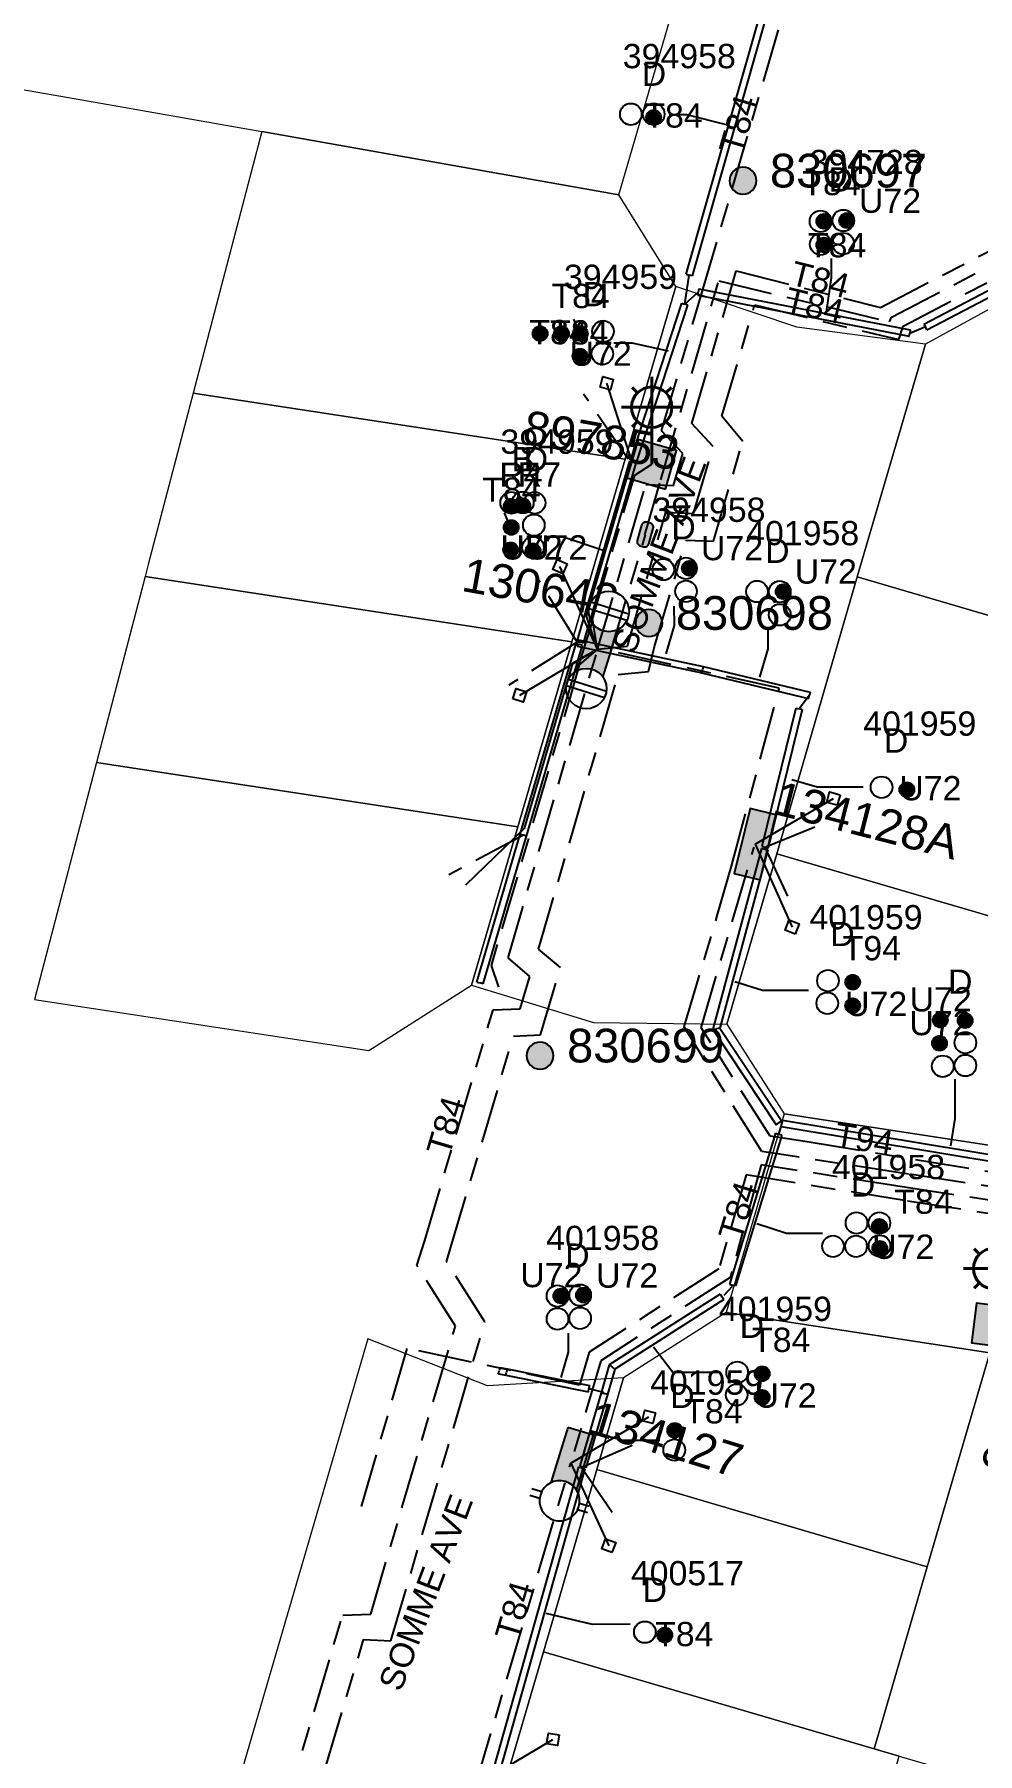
# Model space of a CAD drawing. Header units: metres. Extents: x 302050 to 303650, y 6239465 to 6240758.
# Drawn here: x 302137.6 to 302207.6, y 6239969.4 to 6240096.8 of the extents above; entities that cross this region are included whole.
import ezdxf
from ezdxf.enums import TextEntityAlignment as Align

# ---------------------------------------------------------------- set-up
doc = ezdxf.new("R2010")
doc.units = ezdxf.units.M
doc.linetypes.add('Cable Exist UG', pattern=[8.2, 4, -1.2, 1.8, -1.2])
doc.layers.get('0').update_dxf_attribs({"color": 6})
doc.layers.add('Cadastre Land Parcels_SP_EXT', color=9, linetype='Continuous', lineweight=5)
doc.layers.add('Cadastre Roads_SP_EXT', color=9, linetype='Continuous', lineweight=5)
for name, color, linetype in [('Duct_SP_EXT', 7, 'Continuous'), ('Equip_HV_EXT', 7, 'Continuous'), ('Equip_LV_EXT', 7, 'Continuous'), ('Equip_SP_SL_EXT', 7, 'Continuous'), ('Mains_HV_EXT', 7, 'Continuous'), ('Mains_LV_EXT', 7, 'Continuous'), ('Mains_LV_SL_EXT', 7, 'Continuous'), ('Notes', 7, 'Continuous'), ('Services_SP_EXT', 7, 'Continuous'), ('SupportsOH_SP_TR_HV_LV_SL_EXT', 7, 'Continuous'), ('SupportsUG_SP_LV_EXT', 7, 'Continuous'), ('SupportsUG_SP_LV_SL_EXT', 7, 'Continuous'), ('Trench_SP_EXT', 7, 'Continuous')]:
    doc.layers.add(name, color=color, linetype=linetype)
doc.styles.add('COLUMN_LABEL', font='arial.ttf')
doc.styles.add('iecARIAL', font='arial.ttf', dxfattribs={"height": 2})
doc.styles.add('POLE_LABEL', font='arial.ttf')
doc.styles.get("Standard").update_dxf_attribs({"font": 'arial.ttf'})

# ---------------------------------------------------------------- blocks, each defined once
blk = doc.blocks.new('COLUMN_EXT')
blk.add_hatch(color=256).paths.add_polyline_path([(-1.49, 1.48), (-1.49, -1.49), (1.48, -1.49), (1.48, 1.48)])
blk.add_lwpolyline([(-1.49, -1.49), (1.48, -1.49), (1.48, 1.48), (-1.49, 1.48)], close=True)
for tag, height, style, flags, p in [('ASSET_NUM', 2.5, 'COLUMN_LABEL', 8, (2, 2)), ('STRUCTURE_PLANT_NUMBER', 0.2, 'POLE_LABEL', 9, (1.81, 0.03)), ('STREET_CODE', 0.2, 'COLUMN_LABEL', 9, (1.81, -0.2))]:
    blk.add_attdef(tag, text='', height=height, dxfattribs=dict(style=style, flags=flags)).set_placement(p, align=Align.MIDDLE_LEFT)
at = {"flags": 9}
for tag, p in [('COLUMN_TYPE', (1.81, -0.4)), ('OWNED_BY', (1.81, -0.6)), ('STATE', (1.81, -0.8)), ('USAGE', (1.81, -1)), ('LEGEND', (1.81, -1.2)), ('STREETNAME', (1.81, -1.6)), ('SUBURB', (1.81, -1.8)), ('LOCATION', (1.81, -1.4)), ('NOTES', (1.81, -2))]:
    blk.add_attdef(tag, text='', height=0.2, dxfattribs=at).set_placement(p, align=Align.MIDDLE_LEFT)
at = {"flags": 1}
blk.add_attdef('Z', (1.81, -2.35), '', height=0.2, dxfattribs=at)
blk = doc.blocks.new('PILLAR_EXT')
blk.add_hatch(color=256).paths.add_polyline_path([(-2.475, 0.99), (-2.475, -0.99), (2.475, -0.99), (2.475, 0.99)])
blk.add_lwpolyline([(-2.475, -0.99), (2.475, -0.99), (2.475, 0.99), (-2.475, 0.99)], close=True)
at = {"style": 'iecARIAL', "flags": 8}
blk.add_attdef('ASSET_NUM', (1.5, 3.5), '', height=2.5, dxfattribs=at)
for tag, p, flags in [('OWNED_BY', (0, -0.2), 9), ('STATE', (0, -0.4), 9), ('SUPPORT_TYPE', (0, -0.6), 9), ('USAGE', (0, -0.8), 9), ('LEGEND', (0, -1), 9), ('LOCATION', (0, -1.2), 9), ('NOTES', (0, -1.4), 9), ('STREETNAME', (0, -1.8), 9), ('SUBURB', (0, -2), 1), ('PARENT', (0, -1.6), 9)]:
    blk.add_attdef(tag, p, '', height=0.2, dxfattribs=dict(flags=flags))
blk = doc.blocks.new('DUCT_EXT')
blk.add_circle((0, 0.8), 0.8)
at = {"flags": 1}
blk.add_attdef('Z', (0, 0), '', height=0.2, dxfattribs=at)
at = {"flags": 9}
for tag, p in [('DUCT_CODE', (0, 0)), ('XSECT_TYPE', (0, -0.2)), ('STATE', (0, -0.6)), ('FB_REFERENCE', (0, -0.4)), ('NOTES', (0, -0.8))]:
    blk.add_attdef(tag, text='', height=0.2, dxfattribs=at).set_placement(p, align=Align.MIDDLE_LEFT)
blk = doc.blocks.new('SL_LANTERN_EXT')
at = {"lineweight": 40}
for p, q in [((0, 1.97), (0, 6.47)), ((-1.46, 5.68), (-1.06, 5.28)), ((1.46, 5.68), (1.06, 5.28)), ((-2.25, 4.22), (2.25, 4.22)), ((-1.46, 2.76), (-1.06, 3.16)), ((0, 0), (0, 2.72)), ((1.46, 2.76), (1.06, 3.16))]:
    blk.add_line(p, q, dxfattribs=at)
blk.add_circle((0, 4.22), 1.5, dxfattribs=at)
at = {"style": 'iecARIAL', "flags": 9}
blk.add_attdef('ASSET_NUM', (1.5, 1.5), '', height=2.5, dxfattribs=at)
for tag, p, height, flags in [('CONSTRUCTED_VOLTAGE', (0.98, -0.65), 0.2, 9), ('CONTROL_TYPE', (0.98, -0.85), 0.2, 9), ('LANTERN_PURPOSE', (0.98, -1.05), 0.2, 9), ('LANTERN_TYPE', (0.98, -1.25), 0.2, 9), ('NO_PHASES', (0.98, -1.45), 0.2, 9), ('LNUMBER', (2.18, -3.25), 2.5, 8), ('OPERATING_VOLTAGE', (0.98, -1.65), 0.2, 9), ('ORIENTATION', (0.98, -1.85), 0.2, 9), ('OWNED_BY', (0.98, -2.05), 0.2, 9), ('STATE', (0.98, -2.25), 0.2, 9), ('USAGE', (0.98, -2.45), 0.2, 9), ('CEXIST', (0.98, -2.65), 0.2, 9), ('CNEW', (0.98, -2.85), 0.2, 9), ('CNUMBER', (0.98, -3.05), 0.2, 9), ('CREMOVE', (0.98, -3.25), 0.2, 9), ('CREPLACE', (0.98, -3.45), 0.2, 9), ('LKINGHEIGHT', (0.98, -3.65), 0.2, 9), ('LBRACKET', (0.98, -3.85), 0.2, 9), ('LBRACKETVOCAB', (0.98, -4.05), 0.2, 9), ('LCATEGORY', (0.98, -4.25), 0.2, 9), ('LCHARGE1', (0.98, -4.45), 0.2, 9), ('LCHARGE1PERCENT', (0.98, -4.65), 0.2, 9), ('LCHARGE2', (0.98, -4.85), 0.2, 9), ('LCHARGE2PERCENT', (0.98, -5.05), 0.2, 9), ('LCHARGE3', (0.98, -5.25), 0.2, 9), ('LCHARGE3PERCENT', (0.98, -5.45), 0.2, 9), ('LEXIST', (0.98, -5.65), 0.2, 9), ('LLAMP', (0.98, -5.85), 0.2, 9), ('LLAMPVOCAB', (0.98, -6.05), 0.2, 9), ('LMAST', (0.98, -6.25), 0.2, 9), ('LMASTVOCAB', (0.98, -6.45), 0.2, 9), ('LNEW', (0.98, -6.65), 0.2, 9), ('LANTNUMBER', (0.98, -6.85), 0.2, 9), ('LOUTREACH', (0.98, -7.25), 0.2, 9), ('LOUTREACHVOCAB', (0.98, -7.45), 0.2, 9), ('LRATECODE', (0.98, -7.65), 0.2, 9), ('LREMOVE', (0.98, -7.85), 0.2, 9), ('LREPLACE', (0.98, -8.05), 0.2, 9), ('LTYPE', (0.98, -8.25), 0.2, 9), ('LTYPEVOCAB', (0.98, -8.45), 0.2, 9), ('LEGEND', (0.98, -8.65), 0.2, 9), ('LOCATION', (0.98, -8.85), 0.2, 9), ('NOTES', (0.98, -9.05), 0.2, 9), ('STREETNAME', (0.98, -9.25), 0.2, 9), ('SUBURB', (0.98, -9.45), 0.2, 1)]:
    blk.add_attdef(tag, p, '', height=height, dxfattribs=dict(flags=flags))
blk = doc.blocks.new('CCP_EXT')
at = {"flags": 9}
for tag, p in [('STATE', (0, -1.8)), ('LEGEND', (0, -1.4)), ('LIFE_SUPPORT', (0, -1.6)), ('NOTES', (0, -2))]:
    blk.add_attdef(tag, text='', height=0.2, dxfattribs=at).set_placement(p, align=Align.MIDDLE_LEFT)
blk.add_wipeout([(0, 0.57), (0.57, 0), (0, -0.57), (-0.57, 0)])
blk.add_lwpolyline([(-0.57, 0), (0, 0.57), (0.57, 0), (0, -0.57), (-0.57, 0)])
at = {"flags": 1}
blk.add_attdef('Z', (0, 0), '', height=0.2, dxfattribs=at)
at = {"flags": 9}
for tag, p in [('CCP_TYPE', (0, 0)), ('CONSTRUCTED_VOLTAGE', (0, -0.2)), ('OPERATING_VOLTAGE', (0, -0.6)), ('ORIENTATION', (0, -0.8)), ('OWNED_BY', (0, -1)), ('NO_PHASES', (0, -0.4)), ('USAGE', (0, -1.2))]:
    blk.add_attdef(tag, text='', height=0.2, dxfattribs=at).set_placement(p, align=Align.MIDDLE_LEFT)
blk = doc.blocks.new('POLE_EXT')
blk.add_hatch(color=256).paths.add_polyline_path([(-1, 0, 1), (1, 0, 1)])
blk.add_lwpolyline([(-1, 0, 1), (1, 0, 1)], format="xyb", close=True)
for tag, height, flags, p in [('pNumber', 2.5, 8, (-17.84, 2.07)), ('OWNED_BY', 0.2, 9, (1.35, -0.4)), ('SPECIAL_USE', 0.2, 9, (1.35, -0.8)), ('STATE', 0.2, 9, (1.35, -1)), ('PARENT', 0.2, 9, (1.35, -0.6)), ('USAGE', 0.2, 9, (1.35, -1.2)), ('cLV', 0.2, 9, (1.35, -1.4)), ('hDepth', 0.2, 9, (1.35, -1.6)), ('hDia', 0.2, 9, (1.35, -1.8)), ('cHV', 0.2, 9, (1.35, -2)), ('LBRACKET', 0.2, 9, (1.35, -2.2)), ('LExisting', 0.2, 9, (1.35, -2.4)), ('LANTNUMBER', 0.2, 9, (1.35, -2.6)), ('cLinedev', 0.2, 9, (1.35, -3.4)), ('pExisting', 0.2, 9, (1.35, -3.8)), ('LOther', 0.2, 9, (1.35, -2.8)), ('LRemove', 0.2, 9, (1.35, -3)), ('LEGEND', 0.2, 9, (1.35, -3.2)), ('LOCATION', 0.2, 9, (1.35, -3.6)), ('pFooting', 0.2, 9, (1.35, -4.4)), ('pNew', 0.2, 9, (1.35, -4.6)), ('pRelocate', 0.2, 9, (1.35, -5)), ('PFNUMBER', 0.2, 9, (1.35, -4)), ('NEWPFNUMBER', 0.2, 9, (1.35, -4.2)), ('pRemove', 0.2, 9, (1.35, -5.2)), ('pReplace', 0.2, 9, (1.35, -5.4)), ('pStay', 0.2, 9, (1.35, -5.6)), ('pType', 0.2, 9, (1.35, -5.8)), ('cspan', 0.2, 9, (1.35, -6)), ('STREETNAME', 0.2, 9, (1.35, -6.2)), ('SUBURB', 0.2, 9, (1.35, -6.4)), ('OPERATED_BY', 0.2, 9, (1.36, -7.01)), ('NOTES', 0.2, 9, (1.35, -6.6)), ('MAINTAINED_BY', 0.2, 9, (1.36, -6.81))]:
    blk.add_attdef(tag, text='', height=height, dxfattribs=dict(flags=flags)).set_placement(p, align=Align.MIDDLE_LEFT)
at = {"style": 'POLE_LABEL'}
for tag, height, flags, p in [('ASSET_NUM', 2.5, 8, (2, 2)), ('STRUCTURE_PLANT_NUMBER', 0.2, 9, (1.35, 0.03)), ('STREET_CODE', 0.2, 9, (1.35, -0.2))]:
    blk.add_attdef(tag, text='', height=height, dxfattribs=dict(at, flags=flags)).set_placement(p, align=Align.MIDDLE_LEFT)
at = {"flags": 1}
blk.add_attdef('Z', (1.35, -7.33), '', height=0.2, dxfattribs=at)
blk = doc.blocks.new('HV_STJ_EXT')
h = blk.add_hatch(color=256)
edge = h.paths.add_edge_path()
edge.add_ellipse((-0.59, 0.13), major_axis=(0.226, 0.226), ratio=1, start_angle=45, end_angle=135)
edge.add_line((-0.91, 0.13), (-0.91, -0.13))
edge.add_ellipse((-0.59, -0.13), major_axis=(0.226, 0.226), ratio=1, start_angle=135, end_angle=225)
edge.add_line((-0.59, -0.45), (0.59, -0.45))
edge.add_ellipse((0.59, -0.13), major_axis=(-0.226, 0.226), ratio=1, start_angle=135, end_angle=225)
edge.add_line((0.91, -0.13), (0.91, 0.13))
edge.add_ellipse((0.59, 0.13), major_axis=(-0.226, 0.226), ratio=1, start_angle=225, end_angle=315)
edge.add_line((0.59, 0.45), (-0.59, 0.45))
blk.add_lwpolyline([(-0.91, 0.13), (-0.91, -0.13, 0.414214), (-0.59, -0.45), (0.59, -0.45, 0.414214), (0.91, -0.13), (0.91, 0.13, 0.414214), (0.59, 0.45), (-0.59, 0.45, 0.414214)], format="xyb", close=True)
for tag, flags, p in [('ORIENTATION', 9, (1.5, 0)), ('Z', 1, (1.5, -0.8)), ('USAGE', 9, (1.5, -0.2)), ('LEGEND', 9, (1.5, -0.4)), ('NOTES', 9, (1.5, -0.6))]:
    blk.add_attdef(tag, text='', height=0.2, dxfattribs=dict(flags=flags)).set_placement(p, align=Align.MIDDLE_LEFT)
blk = doc.blocks.new('LV_UG_LINKS_CLOSED_EXT')
blk.add_wipeout([(-1.06, 1.06), (-1.18, 0.92), (-1.29, 0.76), (-1.37, 0.59), (-1.43, 0.42), (-1.48, 0.23), (-1.49, 0.05), (-1.49, -0.14), (-1.46, -0.33), (-1.41, -0.51), (-1.33, -0.68), (-1.24, -0.84), (-1.12, -0.99), (-0.99, -1.12), (-0.84, -1.24), (-0.68, -1.33), (-0.51, -1.41), (-0.33, -1.46), (-0.14, -1.49), (0.05, -1.49), (0.23, -1.48), (0.42, -1.43), (0.59, -1.37), (0.76, -1.29), (0.92, -1.18), (1.06, -1.06), (1.18, -0.92), (1.29, -0.76), (1.37, -0.59), (1.43, -0.42), (1.48, -0.23), (1.49, -0.05), (1.49, 0.14), (1.46, 0.33), (1.41, 0.51), (1.33, 0.68), (1.24, 0.84), (1.12, 0.99), (0.99, 1.12), (0.84, 1.24), (0.68, 1.33), (0.51, 1.41), (0.33, 1.46), (0.14, 1.49), (-0.05, 1.49), (-0.23, 1.48), (-0.42, 1.43), (-0.59, 1.37), (-0.76, 1.29), (-0.92, 1.18)])
for p, q in [((-0.25, -1.48), (-0.25, 1.48)), ((0.25, -1.48), (0.25, 1.48))]:
    blk.add_line(p, q)
blk.add_circle((0, 0), 1.5)
at = {"flags": 9}
for tag, p in [('ACTUAL_STATUS', (0, 0)), ('CONSTRUCTED_VOLTAGE', (0, -0.2)), ('OPERATING_VOLTAGE', (0, -0.6)), ('ORIENTATION', (0, -0.8)), ('STATE', (0, -1)), ('SWITCH_TYPE', (0, -1.2)), ('NO_PHASES', (0, -0.4)), ('USAGE', (0, -1.4)), ('NOTES', (0, -1.6))]:
    blk.add_attdef(tag, text='', height=0.2, dxfattribs=at).set_placement(p, align=Align.MIDDLE_LEFT)
at = {"flags": 1}
blk.add_attdef('Z', (0, 0), '', height=0.2, dxfattribs=at)
blk = doc.blocks.new('LV_UG_LINKS_OPEN_EXT')
for p, q in [((-0.25, 1.47), (-0.25, 2.22)), ((0.25, 1.47), (0.25, 2.22)), ((-0.25, -1.47), (-0.25, -2.22)), ((0.25, -1.47), (0.25, -2.22))]:
    blk.add_line(p, q)
at = {"flags": 9}
for tag, p in [('ACTUAL_STATUS', (0, 0)), ('CONSTRUCTED_VOLTAGE', (0, -0.2)), ('OPERATING_VOLTAGE', (0, -0.6)), ('ORIENTATION', (0, -0.8)), ('STATE', (0, -1)), ('SWITCH_TYPE', (0, -1.2)), ('NO_PHASES', (0, -0.4)), ('USAGE', (0, -1.4)), ('NOTES', (0, -1.6))]:
    blk.add_attdef(tag, text='', height=0.2, dxfattribs=at).set_placement(p, align=Align.MIDDLE_LEFT)
at = {"flags": 1}
blk.add_attdef('Z', (0, 0), '', height=0.2, dxfattribs=at)
blk.add_wipeout([(-0.25, 1.47), (-0.43, 1.43), (-0.61, 1.36), (-0.77, 1.28), (-0.93, 1.17), (-1.07, 1.05), (-1.19, 0.9), (-1.29, 0.75), (-1.38, 0.58), (-1.44, 0.4), (-1.48, 0.22), (-1.49, 0.03), (-1.49, -0.16), (-1.45, -0.34), (-1.4, -0.52), (-1.32, -0.69), (-1.23, -0.85), (-1.11, -1), (-0.98, -1.13), (-0.83, -1.24), (-0.66, -1.34), (-0.49, -1.41), (-0.31, -1.46), (-0.13, -1.49), (0.06, -1.49), (0.25, -1.47), (0.43, -1.43), (0.61, -1.36), (0.77, -1.28), (0.93, -1.17), (1.07, -1.05), (1.19, -0.9), (1.29, -0.75), (1.38, -0.58), (1.44, -0.4), (1.48, -0.22), (1.49, -0.03), (1.49, 0.16), (1.45, 0.34), (1.4, 0.52), (1.32, 0.69), (1.23, 0.85), (1.11, 1), (0.98, 1.13), (0.83, 1.24), (0.66, 1.34), (0.49, 1.41), (0.31, 1.46), (0.13, 1.49), (-0.06, 1.49)])
blk.add_lwpolyline([(0, -1.49, 1), (0, 1.49, 1)], format="xyb", close=True)
blk = doc.blocks.new('CABLE_LARGE_EXT')
h = blk.add_hatch(color=256)
edge = h.paths.add_edge_path()
edge.add_arc((0, 0.55), 0.55, 0, 360)
blk.add_circle((0, 0.55), 0.55)
at = {"flags": 1}
blk.add_attdef('Z', (0, 0), '', height=0.2, dxfattribs=at)
at = {"flags": 9}
for tag, p in [('COND_CODE', (0, 0)), ('STATE', (0, -0.4)), ('XSECT_SIZE', (0, -0.6)), ('FB_REFERENCE', (0, -0.2)), ('NOTES', (0, -0.8))]:
    blk.add_attdef(tag, text='', height=0.2, dxfattribs=at).set_placement(p, align=Align.MIDDLE_LEFT)

msp = doc.modelspace()

# ---------------------------------------------------------------- linework, layer by layer
at = {"layer": 'Cadastre Land Parcels_SP_EXT', "linetype": 'Continuous'}
for points in [[(302185.17, 6240078.11), (302180.95, 6240084.91), (302154.47, 6240089.59), (302149.38, 6240070.21), (302181.43, 6240065.31), (302185.17, 6240078.11)], [(302226.1, 6240073.52), (302211.15, 6240077.9), (302203.7, 6240073.83), (302198.64, 6240056.58), (302219.36, 6240050.5), (302226.1, 6240073.52)], [(302181.43, 6240065.31), (302149.38, 6240070.21), (302146.05, 6240057.49), (302145.82, 6240056.61), (302177.47, 6240051.78), (302181.43, 6240065.31)], [(302177.47, 6240051.78), (302145.82, 6240056.61), (302142.21, 6240042.83), (302173.45, 6240038.06), (302177.47, 6240051.78)], [(302225.62, 6240048.67), (302219.36, 6240050.5), (302198.64, 6240056.58), (302192.66, 6240036.05), (302219.63, 6240028.16), (302225.62, 6240048.67)], [(302170.02, 6240026.32), (302173.45, 6240038.06), (302142.21, 6240042.83), (302137.6, 6240025.26), (302162.4, 6240021.47), (302170.02, 6240026.32)], [(302219.63, 6240028.16), (302192.66, 6240036.05), (302188.97, 6240023.44), (302193.22, 6240016.77), (302215.31, 6240013.4), (302219.63, 6240028.16)], [(302208.47, 6239999.07), (302188.92, 6240002.06), (302181.3, 6239997.21), (302179.31, 6239990.41), (302203.83, 6239983.21), (302208.47, 6239999.07)], [(302220.9, 6239997.03), (302219.66, 6239997.26), (302218.42, 6239997.49), (302217.18, 6239997.7), (302215.93, 6239997.92), (302214.69, 6239998.12), (302213.44, 6239998.31), (302208.47, 6239999.07), (302203.83, 6239983.21), (302199.88, 6239969.71), (302211.89, 6239966.2), (302220.9, 6239997.03)], [(302203.83, 6239983.21), (302179.31, 6239990.41), (302175.36, 6239976.89), (302199.88, 6239969.71), (302203.83, 6239983.21)], [(302201.75, 6239969.16), (302199.88, 6239969.71), (302175.36, 6239976.89), (302172.28, 6239966.37), (302198.67, 6239958.61), (302201.75, 6239969.16)]]:
    msp.add_lwpolyline(points, close=True, dxfattribs=at)
at = {"layer": 'Cadastre Roads_SP_EXT', "linetype": 'Continuous'}
msp.add_lwpolyline([(302185.24, 6240099.59), (302160.41, 6240103.97), (302144.58, 6240106.76), (302130.47, 6240109.2), (302113.58, 6240112.17), (302096.23, 6240115.23), (302078.24, 6240118.43), (302052.63, 6240122.95), (302050.33, 6240107.93), (302079.48, 6240102.78), (302093.04, 6240100.36), (302107.82, 6240097.76), (302122.6, 6240095.17), (302140.71, 6240092.01), (302154.47, 6240089.59), (302180.95, 6240084.91), (302185.24, 6240099.59)], close=True, dxfattribs=at)
msp.add_lwpolyline([(302215.31, 6240013.4), (302193.22, 6240016.77), (302188.92, 6240002.06), (302208.47, 6239999.07)], dxfattribs=at)
at = {"layer": 'Duct_SP_EXT'}
for p, q in [((302185.95, 6240079.03), (302191.68, 6240099.13)), ((302186.41, 6240078.9), (302192.14, 6240099)), ((302185.95, 6240079.03), (302186.18, 6240078.96)), ((302186.41, 6240078.9), (302186.18, 6240078.96)), ((302203.58, 6240075.32), (302210.52, 6240078.95)), ((302186.8, 6240077.46), (302186.84, 6240077.69)), ((302186.8, 6240077.46), (302202.48, 6240074.42)), ((302186.89, 6240077.93), (302186.84, 6240077.69)), ((302186.89, 6240077.93), (302202.57, 6240074.89)), ((302203.8, 6240074.9), (302210.74, 6240078.52)), ((302181.83, 6240065.29), (302185.62, 6240076.88)), ((302182.29, 6240065.14), (302186.08, 6240076.73)), ((302185.62, 6240076.88), (302185.85, 6240076.8)), ((302186.08, 6240076.73), (302185.85, 6240076.8)), ((302202.57, 6240074.89), (302202.53, 6240074.65)), ((302203.58, 6240075.32), (302203.69, 6240075.11)), ((302203.8, 6240074.9), (302203.69, 6240075.11)), ((302202.48, 6240074.42), (302202.53, 6240074.65)), ((302181.77, 6240065.15), (302182, 6240065.08)), ((302181.83, 6240065.29), (302182.06, 6240065.22)), ((302182.23, 6240065.01), (302182, 6240065.08)), ((302182.29, 6240065.14), (302182.06, 6240065.22)), ((302187.09, 6240049.47), (302187.15, 6240049.7)), ((302187.09, 6240049.47), (302195.03, 6240047.58)), ((302187.1, 6240049.46), (302187.15, 6240049.7)), ((302187.2, 6240049.93), (302187.15, 6240049.7)), ((302187.21, 6240049.93), (302187.15, 6240049.7)), ((302187.21, 6240049.93), (302195.14, 6240048.05)), ((302194.09, 6240046.86), (302191.56, 6240036.6)), ((302194.09, 6240046.86), (302194.33, 6240046.8)), ((302195.03, 6240047.58), (302195.09, 6240047.81)), ((302195.14, 6240048.05), (302195.09, 6240047.81)), ((302194.56, 6240046.75), (302192.03, 6240036.49)), ((302194.56, 6240046.75), (302194.33, 6240046.8)), ((302170.42, 6240026.55), (302173.64, 6240037.5)), ((302170.89, 6240026.42), (302174.1, 6240037.37)), ((302173.64, 6240037.5), (302173.87, 6240037.43)), ((302174.1, 6240037.37), (302173.87, 6240037.43)), ((302191.53, 6240036.46), (302187.93, 6240023.05)), ((302192, 6240036.34), (302188.45, 6240023.13)), ((302191.53, 6240036.46), (302191.77, 6240036.4)), ((302191.56, 6240036.6), (302191.79, 6240036.54)), ((302192, 6240036.34), (302191.77, 6240036.4)), ((302192.03, 6240036.49), (302191.79, 6240036.54)), ((302170.42, 6240026.55), (302170.66, 6240026.49)), ((302170.89, 6240026.42), (302170.66, 6240026.49)), ((302187.93, 6240023.05), (302188.19, 6240023.09)), ((302187.93, 6240023.05), (302192.63, 6240015.97)), ((302188.45, 6240023.13), (302188.19, 6240023.09)), ((302188.45, 6240023.13), (302193.03, 6240016.24)), ((302193.03, 6240016.24), (302192.83, 6240016.11)), ((302193.08, 6240016.32), (302193.04, 6240016.09)), ((302193.08, 6240016.32), (302215.09, 6240012.68)), ((302192.57, 6240015.35), (302189.15, 6240004.16)), ((302193.03, 6240015.21), (302189.61, 6240004.02)), ((302192.57, 6240015.35), (302192.8, 6240015.28)), ((302192.63, 6240015.97), (302192.83, 6240016.11)), ((302193.03, 6240015.21), (302192.8, 6240015.28)), ((302193, 6240015.85), (302193.04, 6240016.09)), ((302193, 6240015.85), (302215.01, 6240012.2)), ((302189.15, 6240004.16), (302189.38, 6240004.09)), ((302189.61, 6240004.02), (302189.38, 6240004.09)), ((302188.47, 6240003.41), (302180.24, 6239998.17)), ((302188.73, 6240003.01), (302180.65, 6239997.86)), ((302188.47, 6240003.41), (302188.6, 6240003.21)), ((302188.73, 6240003.01), (302188.6, 6240003.21)), ((302172.03, 6239997.51), (302172.07, 6239997.74)), ((302172.03, 6239997.51), (302172.57, 6239997.4)), ((302172.12, 6239997.98), (302172.07, 6239997.74)), ((302172.12, 6239997.98), (302172.66, 6239997.87)), ((302172.57, 6239997.4), (302172.61, 6239997.64)), ((302172.57, 6239997.4), (302178.69, 6239996.18)), ((302172.66, 6239997.87), (302172.61, 6239997.64)), ((302172.66, 6239997.87), (302178.78, 6239996.65)), ((302180.24, 6239998.17), (302179.64, 6239996.1)), ((302180.65, 6239997.86), (302180.1, 6239995.97)), ((302180.24, 6239998.17), (302180.45, 6239998.02)), ((302180.65, 6239997.86), (302180.45, 6239998.02)), ((302178.69, 6239996.18), (302178.73, 6239996.42)), ((302178.78, 6239996.65), (302178.73, 6239996.42)), ((302179.64, 6239996.1), (302179.87, 6239996.04)), ((302179.64, 6239996.1), (302179.87, 6239996.04)), ((302180.1, 6239995.97), (302179.87, 6239996.04)), ((302180.1, 6239995.97), (302179.87, 6239996.04))]:
    msp.add_line(p, q, dxfattribs=at)
for points in [[(302184.69, 6240090.86), (302185.96, 6240090.86), (302189, 6240090.09)], [(302196.71, 6240080.19), (302196.7, 6240078.76), (302196.32, 6240076.24)], [(302177.58, 6240075.69), (302177.86, 6240075.05)], [(302180.58, 6240073.93), (302181.91, 6240073.93), (302184.62, 6240073.33)], [(302172.44, 6240061.34), (302172.73, 6240060.69)], [(302175.45, 6240059.57), (302176.78, 6240059.57), (302179.87, 6240058.55)], [(302185.04, 6240054.41), (302185.05, 6240052.99), (302184.43, 6240050.88)], [(302192, 6240052.68), (302192.01, 6240051.25), (302191.39, 6240049.15)], [(302199.08, 6240040.99), (302195.67, 6240040.99), (302193.78, 6240041.55)], [(302195.02, 6240025.93), (302191.61, 6240025.93), (302189.55, 6240026.56)], [(302205.87, 6240019.34), (302205.87, 6240016.43), (302205.56, 6240014.42)], [(302196.07, 6240007.92), (302193.39, 6240007.92), (302191.18, 6240008.63)], [(302177.19, 6240000.53), (302177.19, 6239999.11), (302176.65, 6239997.24)], [(302188.37, 6239997.61), (302184.96, 6239997.61), (302183.52, 6239999.48)], [(302183.99, 6239992.56), (302181.25, 6239992.56), (302179.42, 6239993.06)], [(302181.78, 6239978.94), (302179, 6239978.92), (302175.57, 6239979.75)]]:
    msp.add_lwpolyline(points, dxfattribs=at)
at = {"layer": 'Mains_HV_EXT', "linetype": 'Cable Exist UG'}
msp.add_lwpolyline([(302182.89, 6240059.7), (302184.07, 6240063.78), (302188.36, 6240078.54), (302201.04, 6240075.48), (302201.18, 6240075.84), (302201.18, 6240075.84), (302211.44, 6240081.16), (302227.01, 6240076.57), (302245.05, 6240071.08), (302263.17, 6240065.69), (302280.2, 6240060.68), (302282.29, 6240067.43), (302291.31, 6240098.32), (302296.04, 6240114.46), (302299.2, 6240125.21), (302302.11, 6240135.14), (302305.02, 6240145.07), (302307.93, 6240155), (302310.84, 6240164.94), (302311, 6240165.45), (302315.36, 6240164.25), (302316.52, 6240165.91)], dxfattribs=at)
at = {"layer": 'Trench_SP_EXT', "linetype": 'Cable Exist UG'}
for points in [[(302185.85, 6240076.8), (302186.18, 6240078.96)], [(302186.82, 6240077.66), (302185.85, 6240076.8)], [(302202.53, 6240074.66), (302203.71, 6240075.14)], [(302195.09, 6240047.81), (302194.33, 6240046.8)], [(302191.79, 6240036.54), (302195.95, 6240038.23)], [(302173.87, 6240037.43), (302168.34, 6240034.5)], [(302191.79, 6240036.54), (302193.63, 6240032.55)], [(302193.04, 6240016.09), (302192.8, 6240015.28)], [(302189.35, 6240003.99), (302188.74, 6240003.32)], [(302178.73, 6239996.42), (302179.82, 6239996.15)], [(302178.28, 6239990.62), (302182.42, 6239992.43)], [(302178.2, 6239990.54), (302180.78, 6239986.78)]]:
    msp.add_lwpolyline(points, dxfattribs=at)

# ---------------------------------------------------------------- block references
at = {"layer": 'Duct_SP_EXT'}
for name, p in [('DUCT_EXT', (302181.84, 6240090.08)), ('DUCT_EXT', (302183.54, 6240090.09)), ('CABLE_LARGE_EXT', (302183.54, 6240090.09)), ('CABLE_LARGE_EXT', (302175.11, 6240074.07)), ('CABLE_LARGE_EXT', (302176.7, 6240074.07)), ('CABLE_LARGE_EXT', (302178.1, 6240074.06)), ('DUCT_EXT', (302179.78, 6240073.98)), ('DUCT_EXT', (302179.73, 6240072.32)), ('CABLE_LARGE_EXT', (302178.07, 6240072.4)), ('DUCT_EXT', (302172.97, 6240061.28)), ('CABLE_LARGE_EXT', (302172.97, 6240061.27)), ('DUCT_EXT', (302173.83, 6240061.3)), ('CABLE_LARGE_EXT', (302173.83, 6240061.31)), ('DUCT_EXT', (302174.71, 6240061.27)), ('DUCT_EXT', (302174.65, 6240059.62)), ('CABLE_LARGE_EXT', (302172.97, 6240059.7)), ('DUCT_EXT', (302174.59, 6240057.96)), ('CABLE_LARGE_EXT', (302172.93, 6240058.04)), ('CABLE_LARGE_EXT', (302174.59, 6240057.96)), ('DUCT_EXT', (302200.44, 6240040.19)), ('CABLE_LARGE_EXT', (302202.32, 6240040.25)), ('DUCT_EXT', (302196.46, 6240025.85)), ('CABLE_LARGE_EXT', (302198.3, 6240025.99)), ('DUCT_EXT', (302196.41, 6240024.18)), ('CABLE_LARGE_EXT', (302198.3, 6240024.25)), ('DUCT_EXT', (302198.58, 6240007.89)), ('DUCT_EXT', (302200.28, 6240007.89)), ('CABLE_LARGE_EXT', (302200.28, 6240007.89)), ('DUCT_EXT', (302196.84, 6240006.16)), ('DUCT_EXT', (302198.55, 6240006.16)), ('DUCT_EXT', (302200.29, 6240006.19)), ('CABLE_LARGE_EXT', (302200.31, 6240006.26)), ('DUCT_EXT', (302189.73, 6239996.82)), ('CABLE_LARGE_EXT', (302191.58, 6239996.96)), ('DUCT_EXT', (302189.69, 6239995.15)), ('CABLE_LARGE_EXT', (302191.58, 6239995.22)), ('DUCT_EXT', (302185.06, 6239991.06)), ('DUCT_EXT', (302182.88, 6239977.56)), ('CABLE_LARGE_EXT', (302184.36, 6239977.59))]:
    msp.add_blockref(name, p, dxfattribs=at)
for name, p, rotation in [('DUCT_EXT', (302198.4, 6240083), 89.92000011622959), ('DUCT_EXT', (302196.71, 6240082.94), 89.92000011622959), ('CABLE_LARGE_EXT', (302196.71, 6240082.94), 89.92000011622959), ('CABLE_LARGE_EXT', (302198.4, 6240083), 89.92000011622959), ('DUCT_EXT', (302196.72, 6240081.24), 89.92000011622959), ('CABLE_LARGE_EXT', (302196.71, 6240081.19), 89.92000011622959), ('DUCT_EXT', (302198.39, 6240081.29), 89.92000011622959), ('DUCT_EXT', (302185.05, 6240057.13), 89.92000011622959), ('DUCT_EXT', (302186.73, 6240057.22), 89.92000011622959), ('CABLE_LARGE_EXT', (302186.73, 6240057.22), 89.91809042949787), ('DUCT_EXT', (302186.73, 6240055.51), 89.92000011622959), ('DUCT_EXT', (302192, 6240055.5), 89.92000011622959), ('DUCT_EXT', (302193.69, 6240055.49), 89.92000011622959), ('CABLE_LARGE_EXT', (302193.69, 6240055.49), 89.91809042949787), ('DUCT_EXT', (302193.69, 6240053.77), 89.92000011622959), ('CABLE_LARGE_EXT', (302204.25, 6240023.73), 269.7238681889388), ('CABLE_LARGE_EXT', (302206.09, 6240023.69), 269.7238681889388), ('DUCT_EXT', (302205.86, 6240022.06), 269.7566148159151), ('CABLE_LARGE_EXT', (302204.19, 6240022.02), 269.7238681889388), ('DUCT_EXT', (302204.18, 6240020.31), 269.7566148159151), ('DUCT_EXT', (302205.86, 6240020.37), 269.7566148159151), ('DUCT_EXT', (302177.2, 6240003.28), 89.9508370394316), ('CABLE_LARGE_EXT', (302177.2, 6240003.28), 89.91809042949787), ('DUCT_EXT', (302178.88, 6240003.34), 89.9508370394316), ('CABLE_LARGE_EXT', (302178.88, 6240003.34), 89.91809042949787), ('DUCT_EXT', (302177.2, 6240001.58), 89.9508370394316), ('DUCT_EXT', (302178.88, 6240001.63), 89.9508370394316)]:
    msp.add_blockref(name, p, dxfattribs=dict(at, rotation=rotation))
at = {"layer": 'Equip_HV_EXT', "rotation": 73.78068283514129}
msp.add_blockref('HV_STJ_EXT', (302182.91, 6240059.73), dxfattribs=at)
at = {"layer": 'Equip_SP_SL_EXT'}
for p in [(302183.39, 6240064.94), (302208.76, 6240001.09)]:
    msp.add_blockref('SL_LANTERN_EXT', p, dxfattribs=at)
at = {"layer": 'SupportsOH_SP_TR_HV_LV_SL_EXT'}
ref = msp.add_blockref('POLE_EXT', (302190.16, 6240085.95), dxfattribs=at)
ref.add_attrib('ASSET_NUM', '830697', dxfattribs={"layer": '0', "height": 2.5, "style": 'POLE_LABEL'}).set_placement((302192.16, 6240086.7), align=Align.MIDDLE_LEFT)
ref = msp.add_blockref('POLE_EXT', (302183.18, 6240053.16), dxfattribs=at)
ref.add_attrib('ASSET_NUM', '830698', dxfattribs={"layer": '0', "height": 2.5, "style": 'POLE_LABEL'}).set_placement((302185.18, 6240053.91), align=Align.MIDDLE_LEFT)
ref = msp.add_blockref('POLE_EXT', (302175.11, 6240021.09), dxfattribs=at)
ref.add_attrib('ASSET_NUM', '830699', dxfattribs={"layer": '0', "height": 2.5, "style": 'POLE_LABEL'}).set_placement((302177.11, 6240021.84), align=Align.MIDDLE_LEFT)
at = {"layer": 'SupportsUG_SP_LV_EXT'}
ref = msp.add_blockref('PILLAR_EXT', (302179.38, 6240051.23), dxfattribs=dict(at, rotation=72.59306663392853))
ref.add_attrib('ASSET_NUM', '130642', dxfattribs={"layer": '0', "height": 2.5, "rotation": 349.8268, "style": 'iecARIAL'}).set_placement((302180.88, 6240054.73), align=Align.MIDDLE_RIGHT)
ref = msp.add_blockref('PILLAR_EXT', (302191.06, 6240036.77), dxfattribs=dict(at, rotation=76.28881004668202))
ref.add_attrib('ASSET_NUM', '134128A', dxfattribs={"layer": '0', "height": 2.5, "rotation": 345.691, "style": 'iecARIAL'}).set_placement((302192.56, 6240040.27), align=Align.MIDDLE_LEFT)
ref = msp.add_blockref('PILLAR_EXT', (302177.39, 6239990.88), dxfattribs=dict(at, rotation=252.772528165677))
ref.add_attrib('ASSET_NUM', '134127', dxfattribs={"layer": '0', "height": 2.5, "rotation": 342.9752, "style": 'iecARIAL'}).set_placement((302178.89, 6239994.38), align=Align.MIDDLE_LEFT)
at = {"layer": 'SupportsUG_SP_LV_SL_EXT'}
ref = msp.add_blockref('COLUMN_EXT', (302183.39, 6240064.94), dxfattribs=dict(at, rotation=73.66125343834648))
ref.add_attrib('ASSET_NUM', '897853', dxfattribs={"layer": '0', "height": 2.5, "rotation": 349.8653, "style": 'COLUMN_LABEL'}).set_placement((302185.39, 6240065.69), align=Align.MIDDLE_RIGHT)
ref = msp.add_blockref('COLUMN_EXT', (302208.76, 6240001.09), dxfattribs=dict(at, rotation=172.6345337483661))
ref.add_attrib('ASSET_NUM', '906210', dxfattribs={"layer": '0', "height": 2.5, "rotation": 75.215, "style": 'COLUMN_LABEL'}).set_placement((302210.76, 6240001.84), align=Align.TOP_RIGHT)

# ---------------------------------------------------------------- texts
at = {"layer": 'Duct_SP_EXT'}
for s, p in [('394958', (302181.24, 6240094.29)), ('D', (302182.65, 6240092.98)), ('T84', (302182.84, 6240089.89)), ('394728', (302195.1, 6240086.44)), ('T84', (302194.56, 6240084.88)), ('D', (302196.51, 6240085.14)), ('U72', (302198.76, 6240083.57)), ('T84', (302194.98, 6240080.27)), ('394959', (302176.88, 6240077.93)), ('T84', (302175.95, 6240076.51)), ('D', (302178.27, 6240076.64)), ('T84', (302174.31, 6240073.83)), ('T84', (302175.85, 6240073.81)), ('394959', (302172.17, 6240065.71)), ('B', (302172.99, 6240064.41)), ('D', (302173.89, 6240064.42)), ('R4', (302172.08, 6240063.26)), ('R7', (302173.44, 6240063.27)), ('T84', (302170.81, 6240062.15)), ('394958', (302183.44, 6240060.66)), ('D', (302184.84, 6240059.36)), ('U72', (302187.04, 6240057.82)), ('401958', (302190.39, 6240058.93)), ('D', (302191.8, 6240057.62)), ('U72', (302194, 6240056.08)), ('401959', (302199.08, 6240044.81)), ('D', (302200.61, 6240043.55)), ('U72', (302201.75, 6240040.02)), ('401959', (302195.09, 6240030.46)), ('D', (302196.63, 6240029.21)), ('T94', (302197.55, 6240028.16)), ('D', (302205.37, 6240025.68)), ('U72', (302197.73, 6240024.03)), ('U72', (302202.52, 6240024.37)), ('U72', (302202.5, 6240022.61)), ('401958', (302196.76, 6240011.94)), ('D', (302198.16, 6240010.64)), ('T84', (302201.38, 6240009.37)), ('401958', (302175.56, 6240006.68)), ('U72', (302199.74, 6240006.03)), ('D', (302176.97, 6240005.37)), ('U72', (302173.64, 6240003.93)), ('U72', (302179.26, 6240003.89)), ('401959', (302188.37, 6240001.43)), ('D', (302189.91, 6240000.17)), ('T84', (302190.83, 6239999.13)), ('401959', (302183.27, 6239995.96)), ('D', (302184.76, 6239994.97)), ('U72', (302191.01, 6239995)), ('T84', (302185.8, 6239993.83)), ('400517', (302181.84, 6239981.83)), ('D', (302182.71, 6239980.6)), ('T84', (302183.64, 6239977.32))]:
    msp.add_text(s, height=1.8, dxfattribs=at).set_placement(p)
at = {"layer": 'Mains_LV_EXT'}
for s, rotation, p in [('T84', 73.7483, (302190.07, 6240087.78)), ('T84', 345.8083, (302193.56, 6240078.28)), ('T84', 346.4057, (302193.14, 6240076.33)), ('T84', 73.4521, (302168.38, 6240013.56)), ('T94', 350.6955, (302196.86, 6240014.38)), ('T84', 72.7546, (302190.02, 6240007.26)), ('T84', 73.5151, (302173.46, 6239977.62))]:
    msp.add_text(s, height=1.8, rotation=rotation, dxfattribs=at).set_placement(p)
at = {"layer": 'Notes'}
for rotation, p in [(69.2939, (302182.1, 6240050.78)), (69.2363, (302164.77, 6239973.86))]:
    msp.add_text('SOMME AVE', height=1.8, rotation=rotation, dxfattribs=at).set_placement(p)

# ---------------------------------------------------------------- next in the draw order: block references
at = {"layer": 'Services_SP_EXT'}
for p, rotation in [((302180.05, 6240070.94), 30.3220304281498), ((302176.58, 6240057.35), 291.3372968910474), ((302173.59, 6240047.8), 27.33729693341152), ((302196.87, 6240040.15), 210.1808212289147), ((302193.81, 6240030.63), 114.1808213908731), ((302183.17, 6239994.32), 210.7725283111251), ((302180.2, 6239984.77), 114.7725282330457), ((302176.06, 6239970.41), 215.6815541541618)]:
    msp.add_blockref('CCP_EXT', p, dxfattribs=dict(at, rotation=rotation))

# ---------------------------------------------------------------- next in the draw order: linework, layer by layer
at = {"layer": 'Cadastre Roads_SP_EXT', "linetype": 'Continuous'}
msp.add_lwpolyline([(302192.66, 6240036.05), (302198.64, 6240056.58), (302203.7, 6240073.83), (302194.16, 6240075.1), (302185.17, 6240078.11), (302181.43, 6240065.31), (302177.47, 6240051.78), (302173.45, 6240038.06), (302170.02, 6240026.32), (302179.08, 6240023.55), (302188.97, 6240023.44), (302192.66, 6240036.05)], close=True, dxfattribs=at)
msp.add_lwpolyline([(302172.28, 6239966.37), (302175.36, 6239976.89), (302179.31, 6239990.41), (302181.3, 6239997.21), (302171.22, 6239996.63), (302162.34, 6240000.09), (302162.34, 6240000.09), (302157.52, 6239983.59), (302152.69, 6239967.1)], dxfattribs=at)
at = {"layer": 'Mains_LV_EXT', "linetype": 'Cable Exist UG'}
for points in [[(302215, 6240011.41), (302194.92, 6240014.7), (302194.92, 6240014.7), (302192.17, 6240015.12), (302187.06, 6240023.15), (302190.98, 6240036.55)], [(302215, 6240011.41), (302213.91, 6240009.54), (302213.91, 6240009.54), (302202.28, 6240011.33), (302191.51, 6240012.99), (302189.21, 6240004.65), (302189.21, 6240004.65), (302179.61, 6239998.48), (302177.41, 6239990.97)]]:
    msp.add_lwpolyline(points, dxfattribs=at)
at = {"layer": 'Services_SP_EXT'}
for points in [[(302191.06, 6240036.77), (302196.87, 6240040.15)], [(302191.06, 6240036.77), (302193.81, 6240030.63)], [(302177.39, 6239990.88), (302183.17, 6239994.32)], [(302170.32, 6239967), (302176.06, 6239970.41)]]:
    msp.add_lwpolyline(points, dxfattribs=at)
at = {"layer": 'Trench_SP_EXT', "linetype": 'Cable Exist UG'}
for points in [[(302181.65, 6240065.32), (302178.34, 6240070.12)], [(302177.86, 6240051.75), (302174.93, 6240056.48)], [(302177.86, 6240051.75), (302172.78, 6240048.56)]]:
    msp.add_lwpolyline(points, dxfattribs=at)

# ---------------------------------------------------------------- next in the draw order: block references
at = {"layer": 'Duct_SP_EXT'}
msp.add_blockref('CABLE_LARGE_EXT', (302185.1, 6239992.76), dxfattribs=at)

# ---------------------------------------------------------------- next in the draw order: texts
for p in [(302177.3, 6240072.23), (302172.17, 6240057.87), (302174, 6240057.87)]:
    msp.add_text('U72', height=1.8, dxfattribs=at).set_placement(p)

# ---------------------------------------------------------------- next in the draw order: block references
at = {"layer": 'Equip_LV_EXT'}
for name, p, rotation in [('LV_UG_LINKS_CLOSED_EXT', (302180.21, 6240054.02), 72.59306672939819), ('LV_UG_LINKS_CLOSED_EXT', (302178.54, 6240048.3), 72.59306676122142), ('LV_UG_LINKS_OPEN_EXT', (302176.56, 6239988.1), 73.46735278991106)]:
    msp.add_blockref(name, p, dxfattribs=dict(at, rotation=rotation))

# ---------------------------------------------------------------- next in the draw order: linework, layer by layer
at = {"layer": 'Duct_SP_EXT'}
for p, q in [((302177.86, 6240051.82), (302181.77, 6240065.15)), ((302178.32, 6240051.68), (302182.23, 6240065.01)), ((302173.64, 6240037.5), (302177.79, 6240051.65)), ((302174.1, 6240037.37), (302178.25, 6240051.52)), ((302177.79, 6240051.65), (302178.02, 6240051.58)), ((302177.86, 6240051.82), (302178.09, 6240051.75)), ((302177.87, 6240051.44), (302177.92, 6240051.68)), ((302177.87, 6240051.44), (302187.1, 6240049.46)), ((302177.97, 6240051.91), (302177.92, 6240051.68)), ((302177.97, 6240051.91), (302187.2, 6240049.93)), ((302178.25, 6240051.52), (302178.02, 6240051.58)), ((302178.32, 6240051.68), (302178.09, 6240051.75)), ((302179.64, 6239996.1), (302178.05, 6239990.69)), ((302180.1, 6239995.97), (302178.51, 6239990.55)), ((302177.97, 6239990.61), (302171.15, 6239966.45)), ((302178.43, 6239990.47), (302171.62, 6239966.32)), ((302177.97, 6239990.61), (302178.2, 6239990.54)), ((302178.05, 6239990.69), (302178.28, 6239990.62)), ((302178.43, 6239990.47), (302178.2, 6239990.54)), ((302178.51, 6239990.55), (302178.28, 6239990.62))]:
    msp.add_line(p, q, dxfattribs=at)
at = {"layer": 'Mains_HV_EXT', "linetype": 'Cable Exist UG'}
for points in [[(302272.52, 6239995.55), (302264.65, 6239997.86), (302258.24, 6239999.78), (302250.75, 6240001.93), (302243.72, 6240003.99), (302236.2, 6240006.07), (302229.53, 6240007.81), (302222.47, 6240009.13), (302214.74, 6240010.44), (302202.43, 6240012.32), (302191.56, 6240013.99), (302185.79, 6240023.22), (302185.79, 6240023.22), (302188.28, 6240031.56), (302189.32, 6240035.15), (302189.32, 6240035.15), (302192.85, 6240048.34), (302192.85, 6240048.34), (302180.37, 6240051.07), (302182.92, 6240059.69)], [(302289.52, 6239999.59), (302290.4, 6239997.98), (302287.78, 6239989), (302287.78, 6239989), (302286.47, 6239989.39), (302278.38, 6239991.75), (302271.96, 6239993.63), (302264.08, 6239995.94), (302257.68, 6239997.86), (302250.2, 6240000.01), (302243.17, 6240002.06), (302235.68, 6240004.14), (302229.1, 6240005.85), (302222.12, 6240007.16), (302214.42, 6240008.47), (302202.13, 6240010.35), (302190.4, 6240012.25), (302188.38, 6240005.3), (302188.38, 6240005.3), (302178.76, 6239999.12), (302178.04, 6239996.67), (302165.22, 6239999.39), (302161.66, 6239987.04)]]:
    msp.add_lwpolyline(points, dxfattribs=at)
at = {"layer": 'Mains_LV_EXT', "linetype": 'Cable Exist UG'}
for points in [[(302179.38, 6240051.23), (302182.96, 6240063.43), (302182.96, 6240063.43), (302185.01, 6240063.35), (302185.71, 6240065.72), (302184.12, 6240067.42), (302184.12, 6240067.42), (302187.09, 6240077.55), (302193.67, 6240100.12), (302196.3, 6240101.89), (302196.3, 6240101.89), (302199.19, 6240111.7), (302201.4, 6240112.14), (302202.05, 6240114.37), (302206.08, 6240128.11), (302202.57, 6240130.34)], [(302179.38, 6240051.23), (302181.59, 6240051.44), (302181.59, 6240051.44), (302184.44, 6240061.37), (302186.49, 6240061.29), (302187.95, 6240066.26), (302186.36, 6240067.95), (302189.66, 6240079.26), (302200.35, 6240076.56), (302208.87, 6240080.96), (302211.13, 6240084.38), (302225.53, 6240080.19), (302225.06, 6240086.38), (302225.71, 6240087.36)], [(302159.27, 6239968.58), (302162.02, 6239977.81), (302164.05, 6239977.71), (302171.01, 6240001.37), (302168.17, 6240005.81), (302168.47, 6240006.82), (302173.14, 6240022.55), (302175.15, 6240022.63), (302176.62, 6240027.64), (302175, 6240028.98), (302180.91, 6240049.34), (302183.14, 6240049.58), (302183.6, 6240051.42), (302183.6, 6240051.42), (302185.92, 6240059.3), (302187.97, 6240059.22), (302190.14, 6240066.63), (302188.6, 6240068.49), (302191.02, 6240076.74), (302201.73, 6240074.17), (302202.03, 6240075.18), (302202.03, 6240075.18), (302210.16, 6240079.38)], [(302149.98, 6239965.35), (302151.76, 6239965.8), (302156.01, 6239964.6), (302156.01, 6239964.6), (302160.47, 6239979.63), (302162.55, 6239979.7), (302168.83, 6240001.04), (302165.97, 6240005.54), (302166.55, 6240007.4), (302166.55, 6240007.4), (302171.63, 6240024.5), (302173.63, 6240024.57), (302173.63, 6240024.57), (302174.34, 6240026.96), (302172.74, 6240028.34), (302179.38, 6240051.23)], [(302170.32, 6239967), (302177.39, 6239990.88)]]:
    msp.add_lwpolyline(points, dxfattribs=at)
at = {"layer": 'Mains_LV_SL_EXT', "linetype": 'Cable Exist UG'}
for points in [[(302179.38, 6240051.23), (302179, 6240053.46), (302182.13, 6240064.13), (302183.39, 6240064.94)], [(302179.38, 6240051.23), (302178.01, 6240050.06), (302171.48, 6240027.77), (302171.48, 6240027.77), (302172.03, 6240026.17)]]:
    msp.add_lwpolyline(points, dxfattribs=at)
at = {"layer": 'Services_SP_EXT'}
for points in [[(302179.38, 6240051.23), (302178.55, 6240053.68), (302178.55, 6240053.68), (302181.91, 6240065.17), (302180.05, 6240070.94)], [(302179.38, 6240051.23), (302176.58, 6240057.35)], [(302179.38, 6240051.23), (302177.52, 6240050.17), (302177.52, 6240050.17), (302173.93, 6240037.92), (302169.58, 6240033.72)], [(302179.38, 6240051.23), (302173.59, 6240047.8)], [(302177.39, 6239990.88), (302180.2, 6239984.77)]]:
    msp.add_lwpolyline(points, dxfattribs=at)

doc.saveas('drawing.dxf')
